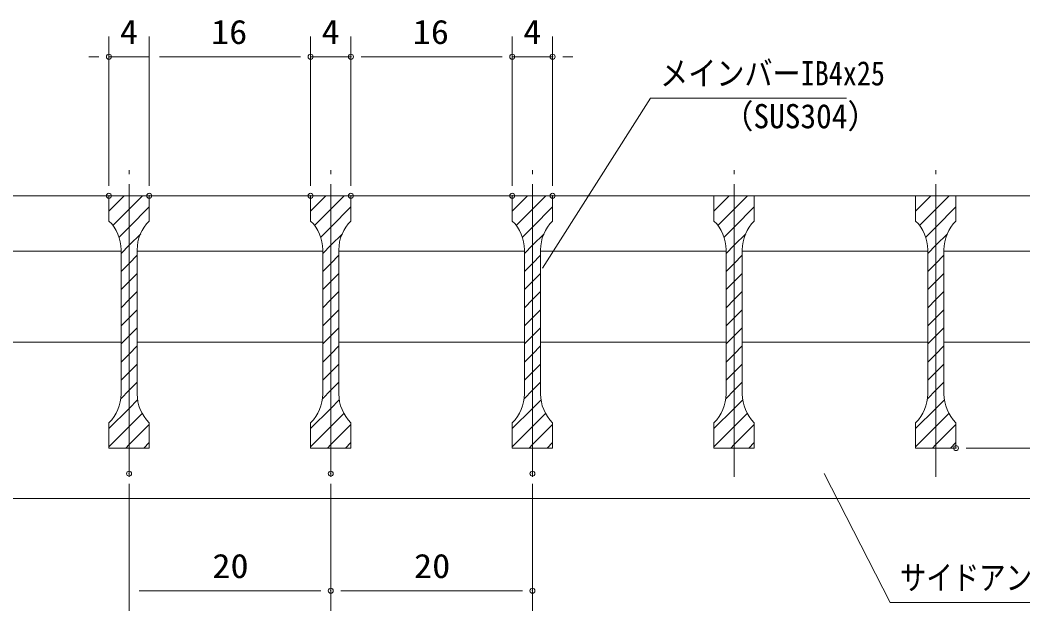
# Model space of a CAD drawing. Units: millimetres, scale not verified, with parts at other scales. Extents: x -1050 to 1050, y -742 to 742.
# Drawn here: x -155.6 to 341.7, y -469.6 to -176.8 of the extents above; entities that cross this region are included whole.
import ezdxf
from ezdxf.enums import TextEntityAlignment as Align

# ---------------------------------------------------------------- set-up
doc = ezdxf.new("R2010")
doc.units = ezdxf.units.MM
doc.header["$LTSCALE"] = 5
doc.header["$PDMODE"] = 32
doc.header["$PDSIZE"] = 2.5
doc.linetypes.add('CHAIN1', pattern=[8, 5, -1, 1, -1])
for name, color, linetype, lineweight in [('0-1_寸法注釈', 2, 'Continuous', 9), ('0-2_蓋', 5, 'Continuous', 9), ('0-4_DEFPOINTS', 134, 'Continuous', 9), ('0-5_中心線', 6, 'CHAIN1', 9), ('0-8_ハッチング', 4, 'Continuous', 9)]:
    doc.layers.add(name, color=color, linetype=linetype, lineweight=lineweight)
doc.styles.add('ＭＳ ゴシック', font='')
doc.styles.get('ＭＳ ゴシック').set_extended_font_data('MS Gothic')

msp = doc.modelspace()

# ---------------------------------------------------------------- linework, layer by layer
at = {"layer": '0-1_寸法注釈'}
for p, q in [((-111.5, -258.884), (-111.5, -184.975)), ((-91.5, -258.884), (-91.5, -184.975)), ((-91.5, -258.884), (-91.5, -184.975)), ((-11.5, -258.884), (-11.5, -184.975)), ((-11.5, -258.884), (-11.5, -184.975)), ((8.5, -258.884), (8.5, -184.975)), ((8.5, -258.884), (8.5, -184.975)), ((88.5, -258.884), (88.5, -184.975)), ((88.5, -258.884), (88.5, -184.975)), ((108.5, -258.884), (108.5, -184.975)), ((-116.5, -194.975), (-121.5, -194.975)), ((-91.5, -194.975), (-111.5, -194.975)), ((-86.5, -194.975), (-16.5, -194.975)), ((-86.5, -194.975), (-81.5, -194.975)), ((-16.5, -194.975), (-21.5, -194.975)), ((-11.5, -194.975), (8.5, -194.975)), ((13.5, -194.975), (18.5, -194.975)), ((13.5, -194.975), (83.5, -194.975)), ((83.5, -194.975), (78.5, -194.975)), ((88.5, -194.975), (108.5, -194.975)), ((113.5, -194.975), (118.5, -194.975)), ((313.5, -388.884), (443.665, -388.884)), ((-101.5, -406.585), (-101.5, -469.604)), ((-1.5, -406.585), (-1.5, -469.604)), ((-1.5, -406.585), (-1.5, -469.604)), ((98.5, -406.585), (98.5, -469.604)), ((-96.5, -459.604), (-6.5, -459.604)), ((3.5, -459.604), (93.5, -459.604))]:
    msp.add_line(p, q, dxfattribs=at)
for points in [[(254.186, -215.492), (156.996, -215.492), (103.485, -299.742)], [(421.196, -465.383), (275.869, -465.383), (243.154, -401.428)]]:
    msp.add_lwpolyline(points, dxfattribs=at)
at = {"layer": '0-2_蓋'}
for p, q in [((-386.5, -263.884), (383.5, -263.884)), ((-91.5, -263.884), (-111.5, -263.884)), ((-111.5, -276.384), (-111.5, -263.884)), ((-91.5, -276.384), (-91.5, -263.884)), ((8.5, -263.884), (-11.5, -263.884)), ((-11.5, -276.384), (-11.5, -263.884)), ((8.5, -276.384), (8.5, -263.884)), ((108.5, -263.884), (88.5, -263.884)), ((88.5, -276.384), (88.5, -263.884)), ((108.5, -276.384), (108.5, -263.884)), ((208.5, -263.884), (188.5, -263.884)), ((188.5, -276.384), (188.5, -263.884)), ((208.5, -276.384), (208.5, -263.884)), ((308.5, -263.884), (288.5, -263.884)), ((288.5, -276.384), (288.5, -263.884)), ((308.5, -276.384), (308.5, -263.884)), ((-197.5, -291.384), (-105.5, -291.384)), ((-105.5, -290.666), (-105.5, -362.101)), ((-97.5, -290.666), (-97.5, -362.101)), ((-97.5, -291.384), (-5.5, -291.384)), ((-5.5, -290.666), (-5.5, -362.101)), ((2.5, -290.666), (2.5, -362.101)), ((2.5, -291.384), (94.5, -291.384)), ((94.5, -290.666), (94.5, -362.101)), ((102.5, -290.666), (102.5, -362.101)), ((102.5, -291.384), (194.5, -291.384)), ((194.5, -290.666), (194.5, -362.101)), ((202.5, -290.666), (202.5, -362.101)), ((202.5, -291.384), (294.5, -291.384)), ((294.5, -290.666), (294.5, -362.101)), ((302.5, -290.666), (302.5, -362.101)), ((302.5, -291.384), (383.5, -291.384)), ((-197.5, -336.384), (-105.5, -336.384)), ((-97.5, -336.384), (-5.5, -336.384)), ((2.5, -336.384), (94.5, -336.384)), ((102.5, -336.384), (194.5, -336.384)), ((202.5, -336.384), (294.5, -336.384)), ((302.5, -336.384), (387.711, -336.384)), ((-111.5, -376.384), (-111.5, -388.884)), ((-91.5, -376.384), (-91.5, -388.884)), ((-11.5, -376.384), (-11.5, -388.884)), ((8.5, -376.384), (8.5, -388.884)), ((88.5, -376.384), (88.5, -388.884)), ((108.5, -376.384), (108.5, -388.884)), ((188.5, -376.384), (188.5, -388.884)), ((208.5, -376.384), (208.5, -388.884)), ((288.5, -376.384), (288.5, -388.884)), ((308.5, -376.384), (308.5, -388.884)), ((-111.5, -388.884), (-91.5, -388.884)), ((-11.5, -388.884), (8.5, -388.884)), ((88.5, -388.884), (108.5, -388.884)), ((188.5, -388.884), (208.5, -388.884)), ((288.5, -388.884), (308.5, -388.884)), ((-386.5, -413.884), (383.5, -413.884))]:
    msp.add_line(p, q, dxfattribs=at)
for centre, start, end in [((-125.5, -290.666), 0, 45.573), ((-77.5, -290.666), 134.427, 180), ((-25.5, -290.666), 0, 45.573), ((22.5, -290.666), 134.427, 180), ((74.5, -290.666), 0, 45.573), ((122.5, -290.666), 134.427, 180), ((174.5, -290.666), 0, 45.573), ((222.5, -290.666), 134.427, 180), ((274.5, -290.666), 0, 45.573), ((322.5, -290.666), 134.427, 180), ((-125.5, -362.101), 314.427, 0), ((-77.5, -362.101), 180, 225.573), ((-25.5, -362.101), 314.427, 0), ((22.5, -362.101), 180, 225.573), ((74.5, -362.101), 314.427, 0), ((122.5, -362.101), 180, 225.573), ((174.5, -362.101), 314.427, 0), ((222.5, -362.101), 180, 225.573), ((274.5, -362.101), 314.427, 0), ((322.5, -362.101), 180, 225.573)]:
    msp.add_arc(centre, 20, start, end, dxfattribs=at)
at = {"layer": '0-4_DEFPOINTS'}
for p in [(-111.5, -194.975), (-11.5, -194.975), (8.5, -194.975), (88.5, -194.975), (108.5, -194.975), (-111.5, -263.884), (-91.5, -263.884), (-11.5, -263.884), (8.5, -263.884), (88.5, -263.884), (108.5, -263.884), (308.5, -388.884), (-101.5, -401.585), (-1.5, -401.585), (98.5, -401.585), (-1.5, -459.604), (98.5, -459.604)]:
    msp.add_point(p, dxfattribs=at)
at = {"layer": '0-5_中心線'}
for p, q in [((-101.5, -403.111), (-101.5, -251.182)), ((-1.5, -403.111), (-1.5, -251.182)), ((98.5, -403.111), (98.5, -251.182)), ((198.5, -403.111), (198.5, -251.182)), ((298.5, -403.111), (298.5, -251.182))]:
    msp.add_line(p, q, dxfattribs=at)
at = {"layer": '0-8_ハッチング'}
for p, q in [((-111.5, -263.884), (-111.5, -276.384)), ((-111.5, -271.466), (-103.918, -263.884)), ((-11.5, -263.884), (-11.5, -276.384)), ((-11.5, -271.466), (-3.918, -263.884)), ((88.5, -263.884), (88.5, -276.384)), ((88.5, -271.466), (96.082, -263.884)), ((188.5, -263.884), (188.5, -276.384)), ((188.5, -271.466), (196.082, -263.884)), ((288.5, -263.884), (288.5, -276.384)), ((288.5, -271.466), (296.082, -263.884)), ((-105.5, -290.666), (-105.5, -362.101)), ((-97.5, -362.101), (-97.5, -290.666)), ((-5.5, -290.666), (-5.5, -362.101)), ((2.5, -362.101), (2.5, -290.666)), ((94.5, -290.666), (94.5, -362.101)), ((102.5, -362.101), (102.5, -290.666)), ((194.5, -290.666), (194.5, -362.101)), ((202.5, -362.101), (202.5, -290.666)), ((294.5, -290.666), (294.5, -362.101)), ((302.5, -362.101), (302.5, -290.666)), ((-105.5, -301.387), (-101.5, -297.387)), ((-101.5, -297.387), (-97.5, -293.387)), ((-5.5, -301.387), (-1.5, -297.387)), ((-1.5, -297.387), (2.5, -293.387)), ((94.5, -301.387), (98.5, -297.387)), ((98.5, -297.387), (102.5, -293.387)), ((194.5, -301.387), (198.5, -297.387)), ((198.5, -297.387), (202.5, -293.387)), ((294.5, -301.387), (298.5, -297.387)), ((298.5, -297.387), (302.5, -293.387)), ((-101.5, -306.367), (-97.5, -302.367)), ((-1.5, -306.367), (2.5, -302.367)), ((98.5, -306.367), (102.5, -302.367)), ((198.5, -306.367), (202.5, -302.367)), ((298.5, -306.367), (302.5, -302.367)), ((-105.5, -310.367), (-101.5, -306.367)), ((-5.5, -310.367), (-1.5, -306.367)), ((94.5, -310.367), (98.5, -306.367)), ((194.5, -310.367), (198.5, -306.367)), ((294.5, -310.367), (298.5, -306.367)), ((-101.5, -315.347), (-97.5, -311.347)), ((-1.5, -315.347), (2.5, -311.347)), ((98.5, -315.347), (102.5, -311.347)), ((198.5, -315.347), (202.5, -311.347)), ((298.5, -315.347), (302.5, -311.347)), ((-105.5, -319.347), (-101.5, -315.347)), ((-5.5, -319.347), (-1.5, -315.347)), ((94.5, -319.347), (98.5, -315.347)), ((194.5, -319.347), (198.5, -315.347)), ((294.5, -319.347), (298.5, -315.347)), ((-101.5, -324.328), (-97.5, -320.328)), ((-1.5, -324.328), (2.5, -320.328)), ((98.5, -324.328), (102.5, -320.328)), ((198.5, -324.328), (202.5, -320.328)), ((298.5, -324.328), (302.5, -320.328)), ((-105.5, -328.328), (-101.5, -324.328)), ((-5.5, -328.328), (-1.5, -324.328)), ((94.5, -328.328), (98.5, -324.328)), ((194.5, -328.328), (198.5, -324.328)), ((294.5, -328.328), (298.5, -324.328)), ((-101.5, -333.308), (-97.5, -329.308)), ((-1.5, -333.308), (2.5, -329.308)), ((98.5, -333.308), (102.5, -329.308)), ((198.5, -333.308), (202.5, -329.308)), ((298.5, -333.308), (302.5, -329.308)), ((-105.5, -337.308), (-101.5, -333.308)), ((-5.5, -337.308), (-1.5, -333.308)), ((94.5, -337.308), (98.5, -333.308)), ((194.5, -337.308), (198.5, -333.308)), ((294.5, -337.308), (298.5, -333.308)), ((-105.5, -346.288), (-101.5, -342.288)), ((-101.5, -342.288), (-97.5, -338.288)), ((-5.5, -346.288), (-1.5, -342.288)), ((-1.5, -342.288), (2.5, -338.288)), ((94.5, -346.288), (98.5, -342.288)), ((98.5, -342.288), (102.5, -338.288)), ((194.5, -346.288), (198.5, -342.288)), ((198.5, -342.288), (202.5, -338.288)), ((294.5, -346.288), (298.5, -342.288)), ((298.5, -342.288), (302.5, -338.288)), ((-101.5, -351.268), (-97.5, -347.268)), ((-1.5, -351.268), (2.5, -347.268)), ((98.5, -351.268), (102.5, -347.268)), ((198.5, -351.268), (202.5, -347.268)), ((298.5, -351.268), (302.5, -347.268)), ((-105.5, -355.268), (-101.5, -351.268)), ((-5.5, -355.268), (-1.5, -351.268)), ((94.5, -355.268), (98.5, -351.268)), ((194.5, -355.268), (198.5, -351.268)), ((294.5, -355.268), (298.5, -351.268)), ((-94.214, -388.884), (-91.5, -386.17)), ((5.786, -388.884), (8.5, -386.17)), ((105.786, -388.884), (108.5, -386.17)), ((205.786, -388.884), (208.5, -386.17)), ((305.786, -388.884), (308.5, -386.17))]:
    msp.add_line(p, q, dxfattribs=at)
for points in [[(-111.5, -376.384), (-111.5, -388.884), (-101.5, -388.884), (-101.5, -263.884), (-111.5, -263.884)], [(-109.61, -278.556), (-101.5, -270.446), (-94.938, -263.884)], [(-101.5, -263.884), (-101.5, -388.884), (-91.5, -388.884), (-91.5, -376.384)], [(-91.5, -276.384), (-91.5, -263.884), (-101.5, -263.884)], [(-11.5, -376.384), (-11.5, -388.884), (-1.5, -388.884), (-1.5, -263.884), (-11.5, -263.884)], [(-9.61, -278.556), (-1.5, -270.446), (5.062, -263.884)], [(-1.5, -263.884), (-1.5, -388.884), (8.5, -388.884), (8.5, -376.384)], [(8.5, -276.384), (8.5, -263.884), (-1.5, -263.884)], [(88.5, -376.384), (88.5, -388.884), (98.5, -388.884), (98.5, -263.884), (88.5, -263.884)], [(90.39, -278.556), (98.5, -270.446), (105.062, -263.884)], [(98.5, -263.884), (98.5, -388.884), (108.5, -388.884), (108.5, -376.384)], [(108.5, -276.384), (108.5, -263.884), (98.5, -263.884)], [(188.5, -376.384), (188.5, -388.884), (198.5, -388.884), (198.5, -263.884), (188.5, -263.884)], [(190.39, -278.556), (198.5, -270.446), (205.062, -263.884)], [(198.5, -263.884), (198.5, -388.884), (208.5, -388.884), (208.5, -376.384)], [(208.5, -276.384), (208.5, -263.884), (198.5, -263.884)], [(288.5, -376.384), (288.5, -388.884), (298.5, -388.884), (298.5, -263.884), (288.5, -263.884)], [(290.39, -278.556), (298.5, -270.446), (305.062, -263.884)], [(298.5, -263.884), (298.5, -388.884), (308.5, -388.884), (308.5, -376.384)], [(308.5, -276.384), (308.5, -263.884), (298.5, -263.884)], [(-106.5, -284.426), (-101.5, -279.426), (-91.5, -269.426)], [(-6.5, -284.426), (-1.5, -279.426), (8.5, -269.426)], [(93.5, -284.426), (98.5, -279.426), (108.5, -269.426)], [(193.5, -284.426), (198.5, -279.426), (208.5, -269.426)], [(293.5, -284.426), (298.5, -279.426), (308.5, -269.426)], [(-105.5, -292.407), (-101.5, -288.407), (-95.767, -282.673)], [(-5.5, -292.407), (-1.5, -288.407), (4.233, -282.673)], [(94.5, -292.407), (98.5, -288.407), (104.233, -282.673)], [(194.5, -292.407), (198.5, -288.407), (204.233, -282.673)], [(294.5, -292.407), (298.5, -288.407), (304.233, -282.673)], [(-105.686, -364.435), (-101.5, -360.249), (-97.5, -356.249)], [(-5.686, -364.435), (-1.5, -360.249), (2.5, -356.249)], [(94.314, -364.435), (98.5, -360.249), (102.5, -356.249)], [(194.314, -364.435), (198.5, -360.249), (202.5, -356.249)], [(294.314, -364.435), (298.5, -360.249), (302.5, -356.249)], [(-111.5, -379.229), (-101.5, -369.229), (-97.269, -364.998)], [(-11.5, -379.229), (-1.5, -369.229), (2.731, -364.998)], [(88.5, -379.229), (98.5, -369.229), (102.731, -364.998)], [(188.5, -379.229), (198.5, -369.229), (202.731, -364.998)], [(288.5, -379.229), (298.5, -369.229), (302.731, -364.998)], [(-111.5, -388.209), (-101.5, -378.209), (-95.002, -371.711)], [(-11.5, -388.209), (-1.5, -378.209), (4.998, -371.711)], [(88.5, -388.209), (98.5, -378.209), (104.998, -371.711)], [(188.5, -388.209), (198.5, -378.209), (204.998, -371.711)], [(288.5, -388.209), (298.5, -378.209), (304.998, -371.711)], [(-103.194, -388.884), (-101.5, -387.189), (-91.5, -377.189)], [(-3.194, -388.884), (-1.5, -387.189), (8.5, -377.189)], [(96.806, -388.884), (98.5, -387.189), (108.5, -377.189)], [(196.806, -388.884), (198.5, -387.189), (208.5, -377.189)], [(296.806, -388.884), (298.5, -387.189), (308.5, -377.189)]]:
    msp.add_lwpolyline(points, dxfattribs=at)
for centre, start, end in [((-125.5, -290.666), 0, 45.573), ((-77.5, -290.666), 134.427, 180), ((-25.5, -290.666), 0, 45.573), ((22.5, -290.666), 134.427, 180), ((74.5, -290.666), 0, 45.573), ((122.5, -290.666), 134.427, 180), ((174.5, -290.666), 0, 45.573), ((222.5, -290.666), 134.427, 180), ((274.5, -290.666), 0, 45.573), ((322.5, -290.666), 134.427, 180), ((-125.5, -362.101), 314.427, 0), ((-77.5, -362.101), 180, 225.573), ((-25.5, -362.101), 314.427, 0), ((22.5, -362.101), 180, 225.573), ((74.5, -362.101), 314.427, 0), ((122.5, -362.101), 180, 225.573), ((174.5, -362.101), 314.427, 0), ((222.5, -362.101), 180, 225.573), ((274.5, -362.101), 314.427, 0), ((322.5, -362.101), 180, 225.573)]:
    msp.add_arc(centre, 20, start, end, dxfattribs=at)

# ---------------------------------------------------------------- texts
at = {"layer": '0-1_寸法注釈', "color": 7, "style": 'ＭＳ ゴシック'}
for s, height, width, p in [('4', 12.02, 1.1, (-106.085, -192.288)), ('16', 12.02, 1.1, (-60.888, -192.288)), ('4', 12.02, 1.1, (-6.085, -192.288)), ('16', 12.02, 1.1, (39.112, -192.288)), ('4', 12.02, 1.1, (93.915, -192.288)), ('メインバーIB4x25', 12.03, 0.85, (161.773, -212.805)), ('（SUS304）', 12.02, 0.95, (192.482, -234.049)), ('20', 12.02, 1.1, (-60.233, -456.917)), ('20', 12.02, 1.1, (39.767, -456.917)), ('サイドアングル\u3000L30x30x3', 12.02, 0.8, (280.647, -462.696))]:
    msp.add_text(s, height=height, dxfattribs=dict(at, width=width)).set_placement(p, align=Align.BOTTOM_LEFT)

doc.saveas('drawing.dxf')
